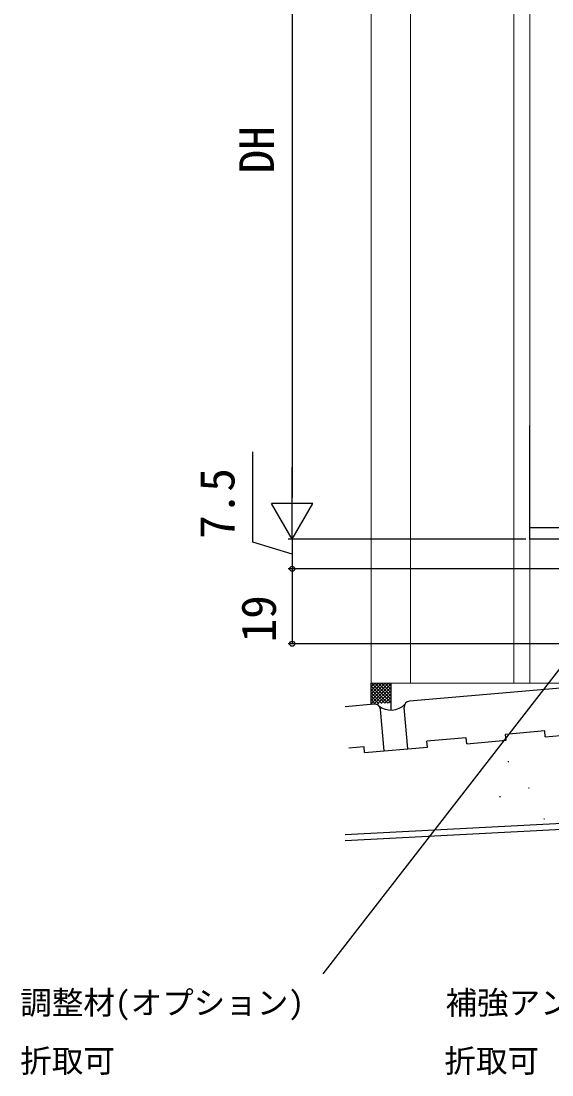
# Model space of a CAD drawing. Units: millimetres, scale not verified. Extents: x -525 to 525, y -783 to 779.
# Drawn here: x 32.8 to 167.4, y 216.9 to 484.3 of the extents above; entities that cross this region are included whole.
import ezdxf
from ezdxf.enums import TextEntityAlignment as Align

# ---------------------------------------------------------------- set-up
doc = ezdxf.new("R2010")
doc.units = ezdxf.units.MM
doc.header["$LTSCALE"] = 4
doc.layers.add('0-4_YKK_12', color=2, linetype='Continuous', lineweight=18)
for name, color, linetype in [('0-5_YKK_13', 4, 'Continuous'), ('0-6_YKK_D', 6, 'Continuous'), ('0-8_YSS_K', 3, 'Continuous'), ('0-9_YSS_KE', 3, 'Continuous')]:
    doc.layers.add(name, color=color, linetype=linetype)
doc.styles.add('ＭＳ ゴシック', font='')
doc.styles.get('ＭＳ ゴシック').set_extended_font_data('MS Gothic')

msp = doc.modelspace()

# ---------------------------------------------------------------- linework, layer by layer
at = {"layer": '0-4_YKK_12'}
for p, q in [((121.594, 316.298), (121.594, 550.344)), ((131.604, 316.299), (131.604, 550.344)), ((157.793, 316.303), (157.793, 550.344)), ((161.793, 316.304), (161.793, 550.344)), ((121.594, 316.298), (170.094, 316.305))]:
    msp.add_line(p, q, dxfattribs=at)
at = {"layer": '0-5_YKK_13'}
msp.add_line((161.801, 355.801), (161.801, 381.623), dxfattribs=at)
msp.add_lwpolyline([(231.301, 352.801), (161.801, 352.801), (161.801, 355.801), (173.301, 355.801)], dxfattribs=at)
at = {"layer": '0-6_YKK_D'}
for p, q in [((101.594, 550.344), (101.594, 363.301)), ((101.594, 352.801), (101.594, 370.987)), ((101.594, 352.801), (96.344, 361.894)), ((106.844, 361.894), (96.344, 361.894)), ((101.594, 352.801), (106.844, 361.894)), ((160.801, 352.801), (100.594, 352.801)), ((160.801, 352.801), (100.594, 352.801)), ((101.594, 352.801), (101.594, 345.305)), ((169.594, 345.305), (100.594, 345.305)), ((169.594, 345.305), (100.594, 345.305)), ((101.594, 345.305), (101.594, 326.305)), ((169.594, 326.305), (100.594, 326.305))]:
    msp.add_line(p, q, dxfattribs=at)
for points in [[(101.594, 349.053), (91.594, 352.053), (91.594, 375.007)], [(182.094, 336.305), (180.531, 334.29), (109.344, 242.542)]]:
    msp.add_lwpolyline(points, dxfattribs=at)
for centre in [(101.594, 345.305), (101.594, 345.305), (101.594, 326.305)]:
    msp.add_circle(centre, 0.637, dxfattribs=at)
at = {"layer": '0-8_YSS_K'}
for p, q in [((121.594, 310.866), (121.594, 316.298)), ((121.594, 316.168), (121.724, 316.298)), ((121.594, 315.319), (122.573, 316.298)), ((121.594, 314.471), (123.421, 316.298)), ((121.594, 313.622), (124.27, 316.298)), ((121.594, 312.774), (125.118, 316.298)), ((121.594, 311.925), (125.967, 316.298)), ((121.594, 311.077), (126.593, 316.076)), ((125.85, 311.253), (121.594, 315.51)), ((126.594, 311.359), (121.654, 316.298)), ((126.593, 312.207), (122.503, 316.298)), ((126.593, 313.056), (123.351, 316.298)), ((126.593, 313.905), (124.2, 316.298)), ((126.593, 314.753), (125.048, 316.298)), ((126.593, 315.602), (125.897, 316.298)), ((126.655, 309.451), (126.655, 316.299)), ((125.07, 311.185), (121.594, 314.662)), ((124.29, 311.117), (121.594, 313.813)), ((123.509, 311.049), (121.594, 312.965)), ((122.309, 310.944), (126.593, 315.228)), ((123.239, 311.025), (126.593, 314.379)), ((124.169, 311.106), (126.593, 313.531)), ((122.729, 310.98), (121.594, 312.116)), ((121.949, 310.912), (121.594, 311.268)), ((125.099, 311.188), (126.593, 312.682)), ((126.029, 311.269), (126.594, 311.834)), ((155.791, 301.813), (155.661, 303.307)), ((165.753, 302.684), (175.715, 303.556)), ((119.798, 300.169), (115.938, 299.832)), ((119.928, 298.675), (119.798, 300.169)), ((124.909, 299.111), (130.886, 299.634)), ((130.886, 299.634), (135.867, 300.069)), ((135.867, 300.069), (135.737, 301.564)), ((145.829, 300.941), (155.791, 301.813)), ((119.928, 298.675), (124.909, 299.111)), ((156.283, 296.417), (156.483, 296.417)), ((161.466, 289.704), (161.666, 289.704)), ((154.161, 287.521), (154.361, 287.521)), ((165.358, 281.908), (165.558, 281.908))]:
    msp.add_line(p, q, dxfattribs=at)
for points in [[(321.994, 325.805), (321.994, 287.139), (115.023, 276.292)], [(145.829, 300.941), (145.699, 302.435), (135.737, 301.564)], [(165.753, 302.684), (165.622, 304.178), (155.661, 303.307)]]:
    msp.add_lwpolyline(points, dxfattribs=at)
msp.add_arc((126.597, 314.332), 4.881, 230.06649, 317.93975, dxfattribs=at)
at = {"layer": '0-9_YSS_KE'}
for p, q in [((227.963, 320.173), (131.335, 311.719)), ((122.369, 310.934), (115.023, 310.292)), ((124.909, 299.111), (123.994, 309.571)), ((130.886, 299.634), (129.971, 310.094))]:
    msp.add_line(p, q, dxfattribs=at)
msp.add_lwpolyline([(320.494, 327.305), (320.494, 288.563), (115.023, 277.794)], dxfattribs=at)
for centre, start, end in [((122.5, 309.44), 5, 95), ((131.466, 310.224), 95, 185)]:
    msp.add_arc(centre, 1.5, start, end, dxfattribs=at)

# ---------------------------------------------------------------- texts
at = {"layer": '0-6_YKK_D', "style": 'ＭＳ ゴシック'}
for s, p in [('DH', (99.594, 445.607)), ('7.5', (89.594, 352.894)), ('19', (100.094, 326.634))]:
    msp.add_text(s, height=8.798, rotation=90, dxfattribs=at).set_placement(p, align=Align.BOTTOM_LEFT)
for s, p in [('調整材(オプション)', (32.62, 230.529)), ('補強アングル(同梱)', (140.446, 230.529)), ('折取可', (32.62, 215.786)), ('折取可', (140.173, 215.786))]:
    msp.add_text(s, height=5.865, dxfattribs=at).set_placement(p, align=Align.BOTTOM_LEFT)

doc.saveas('drawing.dxf')
